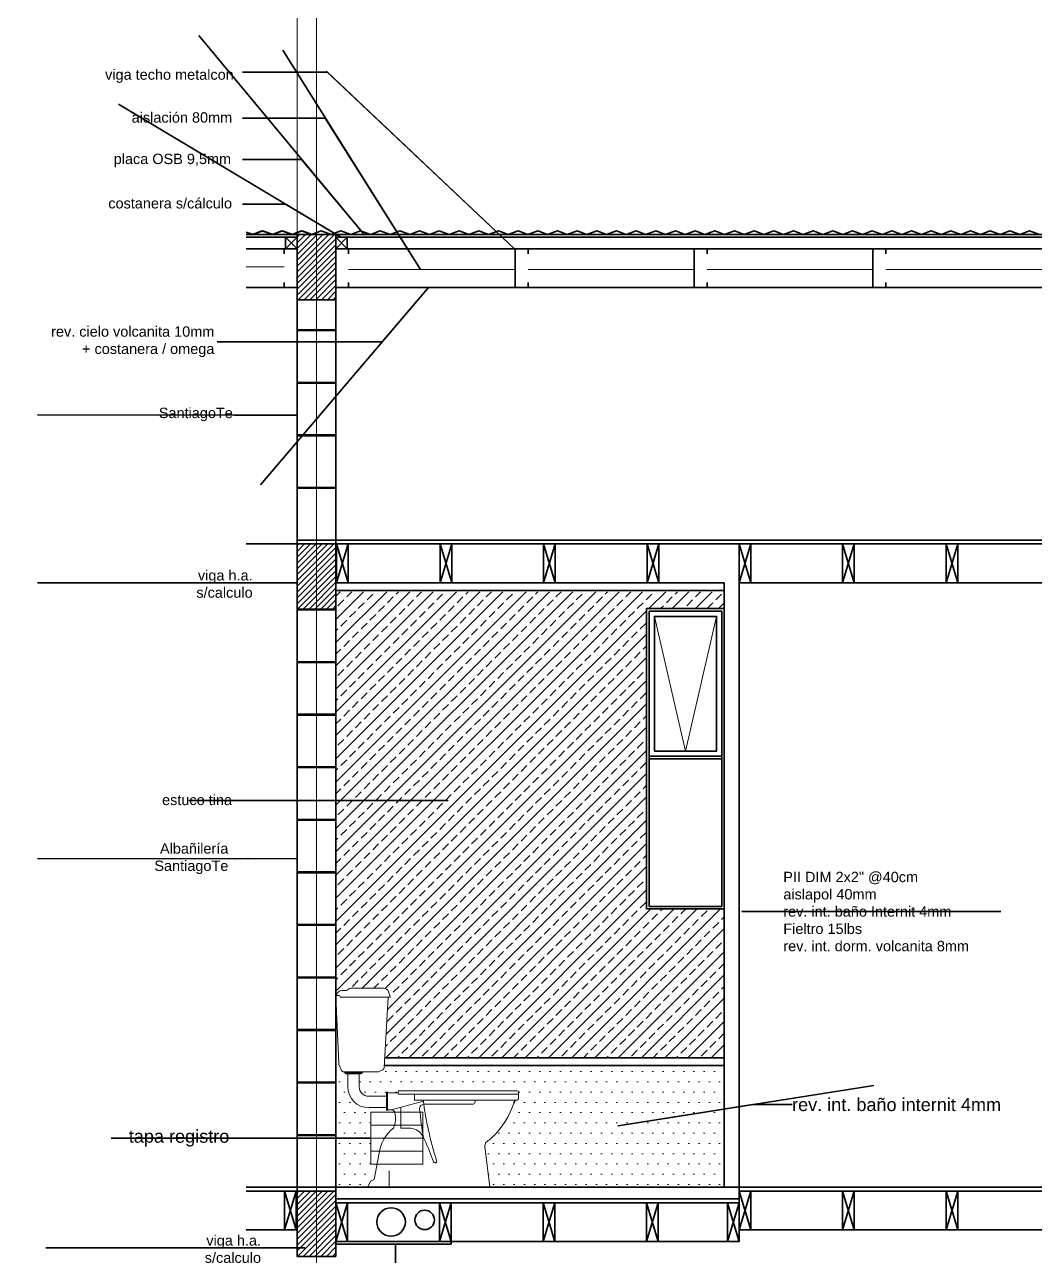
# Model space of a CAD drawing. Header units: metres. Extents: x 45 to 666, y -23 to 325.
# Drawn here: x 158.839 to 162.743, y 93.901 to 98.659 of the extents above; entities that cross this region are included whole.
import ezdxf

# ---------------------------------------------------------------- set-up
doc = ezdxf.new("R2010")
doc.units = ezdxf.units.M
doc.header["$LTSCALE"] = 5
doc.header["$MEASUREMENT"] = 0
doc.linetypes.add('HIDDEN', pattern=[0.375, 0.25, -0.125])
doc.layers.get('0').update_dxf_attribs({"color": 30})
for name, color, linetype, lineweight in [('A-ANNO-NOTE', 7, 'Continuous', 35), ('A-ANNO-SYMB', 3, 'Continuous', 18), ('A-ELEV-MBE1', 7, 'Continuous', 35), ('A-ELEV-PATT', 8, 'Continuous', 18), ('A-FLOR-OVHD', 3, 'HIDDEN', 18), ('A-FURN', 8, 'Continuous', 18), ('A-WALL-BATT', 8, 'BATTING', 18), ('A-WALL-FULL', 7, 'Continuous', 35), ('A-WALL-FULL-EXTR', 7, 'Continuous', 35)]:
    doc.layers.add(name, color=color, linetype=linetype, lineweight=lineweight)
doc.styles.add('E-ARIAL', font='arial.ttf')
doc.styles.add('E-ROMANS', font='romans.shx', dxfattribs={"width": 0.8})
doc.linetypes.add('BATTING', pattern='A,0.0001,-0.1,[134,ltypeshp.shx,S=0.1,R=0,X=-0.1,Y=0],-0.2,[134,ltypeshp.shx,S=0.1,R=180,X=0.1,Y=0],-0.1', length=0.4001)
doc.dimstyles.new('E-0200_TICK_12', dxfattribs={"dimscale": 0.001, "dimtxt": 240, "dimasz": 240, "dimexe": 120, "dimexo": 80, "dimgap": 120, "dimtad": 0, "dimzin": 0, "dimdsep": 46, "dimtxsty": 'E-ROMANS', "dimblk": 'OBLIQUE', "dimcen": 120, "dimclrd": 256, "dimclre": 256, "dimclrt": 256, "dimadec": 0, "dimazin": 0, "dimtfac": 1, "dimtmove": 1, "dimatfit": 3, "dimldrblk": 'OPEN90', "dimfxl": 1, "dimtfill": 1, "dimtolj": 1, "dimtzin": 0, "dimlwd": -1, "dimarcsym": 0})

# ---------------------------------------------------------------- blocks, each defined once
blk = doc.blocks.new('_Oblique')
at = {"color": 0, "linetype": 'ByBlock', "lineweight": -2}
blk.add_line((-0.5, -0.5), (0.5, 0.5), dxfattribs=at)
blk = doc.blocks.new('WC-ELEV-LAT-DESCARGA MURO')
for p, q in [((0.1838, 0.7687), (0.0561, 0.7687)), ((0.0106, 0.4776), (0, 0.7385)), ((0.0062, 0.7503), (0.001, 0.7422)), ((0.0019, 0.7407), (0.0121, 0.7407)), ((0.002, 0.7406), (0.01, 0.7406)), ((0.0128, 0.7406), (0.01, 0.7406)), ((0.0161, 0.7367), (0.0161, 0.7347)), ((0.0171, 0.7337), (0.0237, 0.7337)), ((0.0355, 0.7597), (0.0231, 0.7597)), ((0.2087, 0.7337), (0.0237, 0.7337)), ((0.1861, 0.4623), (0.2016, 0.7337)), ((0.2096, 0.735), (0.2027, 0.7551)), ((0.0107, 0.4756), (0.0107, 0.4756)), ((0.022, 0.4514), (0.0115, 0.4738)), ((0.1044, 0.4454), (0.031, 0.4454)), ((0.0462, 0.4456), (0.0311, 0.4456)), ((0.1007, 0.4417), (0.0347, 0.4417)), ((0.0357, 0.4454), (0.0997, 0.4454)), ((0.097, 0.438), (0.0384, 0.438)), ((0.0457, 0.438), (0.0457, 0.3881)), ((0.0462, 0.4456), (0.1102, 0.4456)), ((0.0897, 0.438), (0.0897, 0.3881)), ((0.1102, 0.4456), (0.1622, 0.4456)), ((0.1669, 0.4467), (0.1807, 0.454)), ((0.1264, 0.3514), (0.195, 0.3514)), ((0.195, 0.2995), (0.195, 0.3645)), ((0.1975, 0.367), (0.1985, 0.367)), ((0.1995, 0.2972), (0.1995, 0.3668)), ((0.1995, 0.3668), (0.2058, 0.3642)), ((0.205, 0.3645), (0.2402, 0.3645)), ((0.2402, 0.369), (0.2402, 0.363)), ((0.7, 0.372), (0.2432, 0.372)), ((0.705, 0.36), (0.2432, 0.36)), ((0.3034, 0.3364), (0.3034, 0.36)), ((0.6972, 0.3364), (0.3034, 0.3364)), ((0.5371, 0.3364), (0.5371, 0.3289)), ((0.7008, 0.337), (0.6972, 0.3364)), ((0.705, 0.3419), (0.705, 0.367)), ((0.1264, 0.3074), (0.195, 0.3074)), ((0.1975, 0.297), (0.1985, 0.297)), ((0.1995, 0.2972), (0.2012, 0.2979)), ((0.2012, 0.2979), (0.2022, 0.2986)), ((0.2134, 0.2996), (0.205, 0.2996)), ((0.3377, 0.3327), (0.2134, 0.2996)), ((0.25, 0.2286), (0.25, 0.3094)), ((0.3398, 0.3214), (0.3329, 0.3189)), ((0.5296, 0.3214), (0.3398, 0.3214)), ((0.2823, 0.2286), (0.25, 0.2286)), ((0.575, 0.1576), (0.595, 0)), ((0.1474, 0.0293), (0.1664, 0.132)), ((0.3886, 0.1036), (0.3885, 0.1038)), ((0.1318, 0.02), (0.1224, 0)), ((0.1224, 0), (0.595, 0)), ((0.1474, 0.0293), (0.1371, 0.025))]:
    blk.add_line(p, q)
blk.add_lwpolyline([(0.205, 0), (0.205, 0.0639)])
for centre, radius, start, end in [((0.0355, 0.7797), 0.02, 270, 317.2679), ((0.0561, 0.7607), 0.008, 90, 137.2679), ((0.1838, 0.7487), 0.02, 18.9246, 90), ((0.0231, 0.7397), 0.02, 90, 147.7244), ((0.0121, 0.7367), 0.004, 0, 90), ((0.0171, 0.7347), 0.001, 180, 270), ((0.2087, 0.7347), 0.001, 270, 18.9246), ((0.0206, 0.478), 0.01, 182.3294, 205.0169), ((0.0311, 0.4556), 0.01, 205.0169, 270), ((0.0347, 0.4454), 0.00367, 180, 270), ((0.0384, 0.4417), 0.00367, 180, 270), ((0.097, 0.4417), 0.00367, 270, 0), ((0.1007, 0.4454), 0.00367, 270, 0), ((0.1622, 0.4556), 0.01, 270, 297.5822), ((0.1761, 0.4628), 0.01, 297.5822, 356.7358), ((0.1264, 0.3881), 0.0807, 180, 270), ((0.1264, 0.3881), 0.0367, 180, 270), ((0.1975, 0.3645), 0.0025, 90, 180), ((0.1985, 0.3645), 0.0025, 67.3711, 90), ((0.2432, 0.369), 0.003, 90, 180), ((0.2432, 0.363), 0.003, 180, 270), ((1.672, 0.5095), 1.3461, 187.3898, 197.5434), ((0.7019, 0.3207), 0.0163, 106.8545, 132.716), ((0.7, 0.367), 0.005, 0, 90), ((0.7, 0.3419), 0.005, 279.1205, 0), ((0.1975, 0.2995), 0.0025, 180, 270), ((0.1985, 0.2995), 0.0025, 270, 292.6289), ((0.2052, 0.2946), 0.005, 91.8305, 126.4939), ((0.2134, 0.2846), 0.015, 15.5762, 90), ((0.1312, 0.2673), 0.099, 336.6116, 12.4493), ((0.3379, 0.3048), 0.015, 109.5576, 191.3062), ((2.1774, 0.4929), 1.8639, 185.883, 189.2763), ((0.5296, 0.3289), 0.0075, 270, 0), ((0.3851, 0.4236), 0.3177, 312.9227, 342.3974), ((0.6976, 0.3254), 0.01, 132.716, 167.5218), ((0.3078, 0.1142), 0.1425, 127.0148, 172.8248), ((0.2823, 0.1686), 0.06, 34.3973, 90), ((0.2533, 0.1487), 0.0951, 19.1766, 34.3973), ((0.5141, 0.2799), 0.1246, 303.995, 314.4783), ((-0.3452, -0.1555), 0.7657, 19.3388, 25.9829), ((0.595, 0.16), 0.02, 123.995, 177.2374), ((0.607, 0.1594), 0.0321, 177.2374, 183.2926), ((0.3834, 0.1), 0.00635, 197.4967, 35.0481), ((0.1408, 0.0158), 0.01, 112.1905, 154.9463)]:
    blk.add_arc(centre, radius, start, end)

msp = doc.modelspace()

# ---------------------------------------------------------------- hatches: boundary and pattern name
at = {"layer": 'A-ELEV-PATT'}
h = msp.add_hatch(dxfattribs=at)
h.set_pattern_fill('LINE', color=256, scale=0.005, angle=405, style=0)
h.set_pattern_definition([(45, (33.104135, 25.314215), (-0.0112253202, 0.0112253202), [])])
h.paths.add_polyline_path([(159.8915, 97.596), (159.9665, 97.596), (159.9665, 97.848), (159.8915, 97.848)])
h.paths.add_polyline_path([(159.9665, 97.596), (160.0415, 97.596), (160.0415, 97.848), (159.9665, 97.848)])
h = msp.add_hatch(dxfattribs=at)
h.set_pattern_fill('LINE', color=256, scale=0.005, angle=405, style=0)
h.set_pattern_definition([(45, (33.104135, 24.167215), (-0.0112253202, 0.0112253202), [])])
h.paths.add_polyline_path([(160.0415, 96.653), (159.9665, 96.653), (159.9665, 96.401), (160.0415, 96.401)])
h.paths.add_polyline_path([(159.9665, 96.653), (159.8915, 96.653), (159.8915, 96.401), (159.9665, 96.401)])
h = msp.add_hatch(dxfattribs=at)
h.set_pattern_fill('BRASS', color=256, scale=0.01, angle=45, style=0)
h.set_pattern_definition([(45, (4.5, 0), (-0.04490128, 0.04490128), []), (45, (4.47755, 0.02245), (-0.04490128, 0.04490128), [0.03175, -0.015875])])
h.paths.add_polyline_path([(161.2415, 96.403), (161.5415, 96.403), (161.5415, 96.468), (160.0415, 96.468), (160.0415, 96.401), (160.0415, 94.9086), (160.0416, 94.9086), (160.0477, 94.9183, -0.257335), (160.0646, 94.9276), (160.077, 94.9276, 0.209131), (160.0917, 94.9341, 0.000085), (160.0917, 94.9341, -0.20922), (160.0976, 94.9366), (160.2253, 94.9366, -0.320465), (160.2442, 94.9231), (160.2516, 94.9016), (160.2503, 94.9016, -0.027473), (160.2502, 94.9016), (160.2431, 94.9016), (160.2298, 94.668), (161.5415, 94.668), (161.5415, 95.243), (161.2415, 95.243)])
h = msp.add_hatch(dxfattribs=at)
h.set_pattern_fill('DOTS', color=256, scale=0.025, style=0)
h.set_pattern_definition([(0, (4.5, 0), (0.01984375, 0.0396875), [0, -0.0396875])])
h.paths.add_polyline_path([(161.5415, 94.638), (160.2281, 94.638), (160.2276, 94.6302, -0.263995), (160.2223, 94.622), (160.2062, 94.6136), (160.1517, 94.6136), (160.1413, 94.6136), (160.1413, 94.6133), (160.0773, 94.6133), (160.0773, 94.6136), (160.0726, 94.6136, -0.291393), (160.0635, 94.6193), (160.0522, 94.6436), (160.0415, 94.9065), (160.0415, 94.168), (160.164, 94.168), (160.1733, 94.188, -0.188752), (160.1786, 94.193), (160.189, 94.1972), (160.2001, 94.2574), (160.1765, 94.2574), (160.1765, 94.4574), (160.2691, 94.4574, 0.321444), (160.2549, 94.4676), (160.2465, 94.4676, 0.266339), (160.2423, 94.465), (160.2365, 94.465), (160.2365, 94.4754), (160.1679, 94.4754, -0.414214), (160.0873, 94.5561), (160.0873, 94.606), (160.0799, 94.606, -0.418464), (160.0763, 94.6097, 0.418464), (160.0799, 94.606), (160.1386, 94.606, 0.418464), (160.1423, 94.6097, -0.418464), (160.1386, 94.606), (160.1313, 94.606), (160.1313, 94.5561, 0.414215), (160.1679, 94.5194, -0.000001), (160.1679, 94.5194), (160.2365, 94.5194), (160.2365, 94.535), (160.241, 94.535), (160.241, 94.5348), (160.2466, 94.5325), (160.2817, 94.5325), (160.2817, 94.54), (160.7415, 94.54, -0.414214), (160.7465, 94.535), (160.7465, 94.5099, -0.368322), (160.7423, 94.5049), (160.7388, 94.5044, 0.113328), (160.7324, 94.5007, 0.108934), (160.7299, 94.4972, -0.130708), (160.643, 94.359, -0.045774), (160.6253, 94.3446, 0.236582), (160.6165, 94.329, 0.026429), (160.6166, 94.3256), (160.6365, 94.168), (161.5415, 94.168)])
h = msp.add_hatch(dxfattribs=at)
h.set_pattern_fill('LINE', color=256, scale=0.005, angle=405, style=0)
h.set_pattern_definition([(45, (33.104135, 21.667215), (-0.0112253202, 0.0112253202), [])])
h.paths.add_polyline_path([(159.9665, 94.153), (159.8915, 94.153), (159.8915, 93.901), (159.9665, 93.901)])
h.paths.add_polyline_path([(160.0415, 94.153), (159.9665, 94.153), (159.9665, 93.901), (160.0415, 93.901)])

# ---------------------------------------------------------------- linework, layer by layer
at = {"layer": 'A-ANNO-SYMB', "ltscale": 2}
for points in [[(159.9665, 100.8557), (159.9665, 89.4143)], [(159.9665, 100.8557), (159.9665, 89.4143)], [(159.9665, 100.8557), (159.9665, 92.5593)], [(159.9665, 100.8557), (159.9665, 92.3563)], [(159.9665, 100.8557), (159.9665, 92.5593)]]:
    msp.add_lwpolyline(points, dxfattribs=at)
at = {"layer": 'A-ELEV-MBE1'}
for p, q in [((159.8465, 97.838), (159.6948, 97.838)), ((162.809, 97.838), (160.0845, 97.838)), ((159.8415, 97.793), (159.6948, 97.793)), ((160.7342, 97.793), (160.0897, 97.793)), ((161.4248, 97.793), (160.7843, 97.793)), ((162.1154, 97.793), (161.475, 97.793)), ((162.804, 97.793), (162.1407, 97.793)), ((159.8415, 97.643), (159.6948, 97.643)), ((160.7342, 97.643), (160.0897, 97.643)), ((161.4248, 97.643), (160.7843, 97.643)), ((162.1154, 97.643), (161.475, 97.643)), ((162.804, 97.643), (162.1654, 97.643)), ((159.8915, 96.653), (159.6948, 96.653)), ((161.6435, 96.503), (161.9985, 96.503)), ((162.0435, 96.503), (162.3985, 96.503)), ((162.4435, 96.503), (162.7985, 96.503)), ((161.2415, 95.243), (161.2415, 96.403)), ((161.2415, 96.403), (161.5415, 96.403)), ((161.5315, 95.833), (161.2515, 95.833)), ((161.5315, 95.823), (161.2515, 95.823)), ((161.5415, 95.243), (161.2415, 95.243)), ((161.5415, 94.638), (160.2281, 94.638)), ((161.5415, 94.668), (160.2298, 94.668)), ((159.6948, 94.003), (159.8432, 94.003)), ((161.6435, 94.003), (161.9985, 94.003)), ((162.0435, 94.003), (162.3985, 94.003)), ((162.4435, 94.003), (162.7985, 94.003)), ((160.8415, 93.958), (160.4865, 93.958)), ((161.2415, 93.958), (160.8865, 93.958)), ((161.5535, 93.958), (161.2865, 93.958))]:
    msp.add_line(p, q, dxfattribs=at)
for points in [[(159.6948, 97.848), (159.8915, 97.848)], [(159.8915, 97.793), (159.8465, 97.838)], [(159.8465, 97.793), (159.8915, 97.838)], [(160.0415, 97.848), (163.7915, 97.848)], [(160.0845, 97.793), (160.0415, 97.838)], [(160.0415, 97.793), (160.0845, 97.838)]]:
    msp.add_lwpolyline(points, dxfattribs=at)
for points in [[(161.2515, 95.253), (161.2515, 96.393), (161.5315, 96.393), (161.5315, 95.253)], [(161.2715, 95.853), (161.5115, 95.853), (161.5115, 96.373), (161.2715, 96.373)]]:
    msp.add_lwpolyline(points, close=True, dxfattribs=at)
at = {"layer": 'A-FLOR-OVHD'}
for p, q in [((160.1765, 94.4574), (160.1765, 94.2574)), ((160.3765, 94.4574), (160.1765, 94.4574)), ((160.3765, 94.2574), (160.3765, 94.4574)), ((160.3765, 94.4074), (160.1765, 94.4074)), ((160.3765, 94.3574), (160.1765, 94.3574)), ((160.3765, 94.3074), (160.1765, 94.3074)), ((160.1765, 94.2574), (160.3765, 94.2574))]:
    msp.add_line(p, q, dxfattribs=at)
for points in [[(159.8915, 97.848), (159.8915, 99.653)], [(161.2715, 96.373), (161.3915, 95.853), (161.5115, 96.373)]]:
    msp.add_lwpolyline(points, dxfattribs=at)
at = {"layer": 'A-WALL-BATT', "ltscale": 0.018}
for p, q in [((159.8414, 97.723), (159.6948, 97.723)), ((160.7342, 97.713), (160.0897, 97.713)), ((161.4248, 97.713), (160.7843, 97.713)), ((162.1154, 97.713), (161.475, 97.713)), ((162.804, 97.713), (162.1653, 97.713))]:
    msp.add_line(p, q, dxfattribs=at)
at = {"layer": 'A-WALL-FULL'}
for points in [[(160.0415, 97.596), (159.8915, 97.596), (159.8915, 97.848), (160.0415, 97.848), (160.0415, 97.596)], [(160.0415, 96.401), (159.8915, 96.401), (159.8915, 96.653), (160.0415, 96.653), (160.0415, 96.401)], [(160.0415, 93.901), (159.8915, 93.901), (159.8915, 94.153), (160.0415, 94.153), (160.0415, 93.901)]]:
    msp.add_lwpolyline(points, dxfattribs=at)
at = {"layer": 'A-WALL-FULL-EXTR'}
for p, q in [((159.8915, 96.653), (159.8915, 97.596)), ((160.0415, 96.653), (160.0415, 97.596)), ((160.0415, 97.48), (159.8915, 97.48)), ((160.0415, 97.477), (159.8915, 97.477)), ((160.0415, 97.277), (159.8915, 97.277)), ((160.0415, 97.274), (159.8915, 97.274)), ((160.0415, 97.074), (159.8915, 97.074)), ((160.0415, 97.071), (159.8915, 97.071)), ((160.0415, 96.871), (159.8915, 96.871)), ((160.0415, 96.868), (159.8915, 96.868)), ((160.0415, 96.668), (159.8915, 96.668)), ((159.8915, 96.668), (160.0415, 96.668)), ((160.0415, 96.668), (164.3915, 96.668)), ((160.0415, 96.653), (164.3915, 96.653)), ((161.5415, 96.503), (160.0415, 96.503)), ((161.5415, 96.503), (161.5415, 94.168)), ((161.5985, 96.503), (161.5985, 94.168)), ((161.5415, 96.473), (160.0415, 96.473)), ((159.8915, 96.437), (159.8915, 94.153)), ((160.0415, 96.398), (159.8915, 96.398)), ((160.0415, 96.437), (160.0415, 94.153)), ((160.0415, 96.198), (159.8915, 96.198)), ((160.0415, 96.195), (159.8915, 96.195)), ((160.0415, 95.995), (159.8915, 95.995)), ((160.0415, 95.992), (159.8915, 95.992)), ((160.0415, 95.792), (159.8915, 95.792)), ((160.0415, 95.789), (159.8915, 95.789)), ((160.0415, 95.589), (159.8915, 95.589)), ((160.0415, 95.586), (159.8915, 95.586)), ((160.0415, 95.386), (159.8915, 95.386)), ((160.0415, 95.383), (159.8915, 95.383)), ((160.0415, 95.183), (159.8915, 95.183)), ((160.0415, 95.18), (159.8915, 95.18)), ((160.0415, 94.98), (159.8915, 94.98)), ((160.0415, 94.977), (159.8915, 94.977)), ((160.0415, 94.777), (159.8915, 94.777)), ((160.0415, 94.774), (159.8915, 94.774)), ((160.0415, 94.574), (159.8915, 94.574)), ((160.0415, 94.571), (159.8915, 94.571)), ((160.0415, 94.371), (159.8915, 94.371)), ((160.0415, 94.368), (159.8915, 94.368)), ((159.6948, 94.168), (159.8915, 94.168)), ((160.0415, 94.168), (159.8915, 94.168)), ((160.0415, 94.168), (164.3915, 94.168)), ((161.5985, 94.153), (161.5985, 94.168)), ((159.6948, 94.153), (159.8915, 94.153)), ((160.0415, 94.123), (161.5985, 94.123)), ((161.5985, 94.153), (164.3915, 94.153)), ((160.0415, 94.108), (161.5985, 94.108)), ((160.4865, 93.948), (160.0415, 93.948)), ((160.4415, 93.958), (160.0865, 93.958)), ((160.4865, 93.948), (160.4865, 93.958))]:
    msp.add_line(p, q, dxfattribs=at)
for points in [[(159.6948, 97.8577), (159.7212, 97.848), (159.7592, 97.862), (159.7972, 97.848), (159.8352, 97.862), (159.8732, 97.848), (159.9112, 97.862), (159.9492, 97.848)], [(161.0868, 97.848), (161.0488, 97.862), (161.0108, 97.848), (160.9728, 97.862), (160.9348, 97.848), (160.8968, 97.862), (160.8588, 97.848), (160.8208, 97.862), (160.7828, 97.848), (160.7448, 97.862), (160.7068, 97.848), (160.6688, 97.862), (160.6308, 97.848), (160.5928, 97.862), (160.5548, 97.848), (160.5168, 97.862), (160.4788, 97.848), (160.4408, 97.862), (160.4028, 97.848), (160.3648, 97.862), (160.3268, 97.848), (160.2888, 97.862), (160.2508, 97.848), (160.2128, 97.862), (160.1748, 97.848), (160.1368, 97.862), (160.0988, 97.848), (160.0608, 97.862), (160.0228, 97.848), (159.9848, 97.862), (159.9468, 97.848), (159.9088, 97.862), (159.8708, 97.848), (159.8328, 97.862), (159.7948, 97.848), (159.7568, 97.862), (159.7188, 97.848), (159.6948, 97.8568)], [(159.8465, 97.793), (159.8915, 97.793), (159.8915, 97.838), (159.8465, 97.838), (159.8465, 97.793)], [(160.0415, 97.793), (160.0845, 97.793), (160.0845, 97.838), (160.0415, 97.838), (160.0415, 97.793)], [(161.0108, 97.848), (161.0488, 97.862), (161.0868, 97.848), (161.1248, 97.862), (161.1628, 97.848), (161.2008, 97.862), (161.2388, 97.848), (161.2768, 97.862), (161.3148, 97.848), (161.3528, 97.862), (161.3908, 97.848), (161.4288, 97.862), (161.4668, 97.848), (161.5048, 97.862), (161.5428, 97.848), (161.5808, 97.862), (161.6188, 97.848), (161.6568, 97.862), (161.6948, 97.848), (161.7328, 97.862), (161.7708, 97.848), (161.8088, 97.862), (161.8468, 97.848), (161.8848, 97.862), (161.9228, 97.848), (161.9608, 97.862), (161.9988, 97.848), (162.0368, 97.862), (162.0748, 97.848), (162.1128, 97.862), (162.1508, 97.848), (162.1888, 97.862), (162.2268, 97.848), (162.2648, 97.862), (162.3028, 97.848), (162.3408, 97.862), (162.3788, 97.848), (162.4168, 97.862), (162.4548, 97.848), (162.4928, 97.862), (162.5308, 97.848), (162.5688, 97.862), (162.6068, 97.848), (162.6448, 97.862), (162.6828, 97.848), (162.7208, 97.862), (162.7588, 97.848)], [(159.8415, 97.663), (159.8415, 97.643), (159.8915, 97.643), (159.8915, 97.793), (159.8415, 97.793), (159.8415, 97.773)], [(160.0895, 97.663), (160.0895, 97.643), (160.0415, 97.643), (160.0415, 97.793), (160.0895, 97.793), (160.0895, 97.773)], [(160.0895, 97.663), (160.0895, 97.643), (160.0415, 97.643), (160.0415, 97.793), (160.0895, 97.793), (160.0895, 97.773)], [(160.7842, 97.663), (160.7842, 97.643), (160.7342, 97.643), (160.7342, 97.793), (160.7842, 97.793), (160.7842, 97.773)], [(161.4748, 97.663), (161.4748, 97.643), (161.4248, 97.643), (161.4248, 97.793), (161.4748, 97.793), (161.4748, 97.773)], [(162.1654, 97.663), (162.1654, 97.643), (162.1154, 97.643), (162.1154, 97.793), (162.1654, 97.793), (162.1654, 97.773)], [(160.0888, 96.653), (160.0438, 96.503)], [(160.0438, 96.653), (160.0888, 96.503)], [(160.4888, 96.653), (160.4438, 96.503)], [(160.4438, 96.653), (160.4888, 96.503)], [(160.8888, 96.653), (160.8438, 96.503)], [(160.8438, 96.653), (160.8888, 96.503)], [(161.2888, 96.653), (161.2438, 96.503)], [(161.2438, 96.653), (161.2888, 96.503)], [(161.6435, 96.653), (161.5985, 96.503)], [(161.5985, 96.653), (161.6435, 96.503)], [(162.0435, 96.653), (161.9985, 96.503)], [(161.9985, 96.653), (162.0435, 96.503)], [(162.4435, 96.653), (162.3985, 96.503)], [(162.3985, 96.653), (162.4435, 96.503)], [(159.8882, 94.153), (159.8432, 94.003)], [(159.8432, 94.153), (159.8882, 94.003)], [(161.6435, 94.153), (161.5985, 94.003)], [(161.5985, 94.153), (161.6435, 94.003)], [(162.0435, 94.153), (161.9985, 94.003)], [(161.9985, 94.153), (162.0435, 94.003)], [(162.4435, 94.153), (162.3985, 94.003)], [(162.3985, 94.153), (162.4435, 94.003)], [(160.0865, 94.108), (160.0415, 93.958)], [(160.0415, 94.108), (160.0865, 93.958)], [(160.4865, 94.108), (160.4415, 93.958)], [(160.4415, 94.108), (160.4865, 93.958)], [(160.8865, 94.108), (160.8415, 93.958)], [(160.8415, 94.108), (160.8865, 93.958)], [(161.2865, 94.108), (161.2415, 93.958)], [(161.2415, 94.108), (161.2865, 93.958)], [(161.5985, 94.108), (161.5535, 93.958)], [(161.5535, 94.108), (161.5985, 93.958)]]:
    msp.add_lwpolyline(points, dxfattribs=at)
for points in [[(160.0438, 96.653), (160.0888, 96.653), (160.0888, 96.503), (160.0438, 96.503)], [(160.4438, 96.653), (160.4888, 96.653), (160.4888, 96.503), (160.4438, 96.503)], [(160.8438, 96.653), (160.8888, 96.653), (160.8888, 96.503), (160.8438, 96.503)], [(161.2438, 96.653), (161.2888, 96.653), (161.2888, 96.503), (161.2438, 96.503)], [(161.5985, 96.653), (161.6435, 96.653), (161.6435, 96.503), (161.5985, 96.503)], [(161.9985, 96.653), (162.0435, 96.653), (162.0435, 96.503), (161.9985, 96.503)], [(162.3985, 96.653), (162.4435, 96.653), (162.4435, 96.503), (162.3985, 96.503)], [(159.8432, 94.153), (159.8882, 94.153), (159.8882, 94.003), (159.8432, 94.003)], [(161.5985, 94.153), (161.6435, 94.153), (161.6435, 94.003), (161.5985, 94.003)], [(161.9985, 94.153), (162.0435, 94.153), (162.0435, 94.003), (161.9985, 94.003)], [(162.3985, 94.153), (162.4435, 94.153), (162.4435, 94.003), (162.3985, 94.003)], [(160.0415, 94.108), (160.0865, 94.108), (160.0865, 93.958), (160.0415, 93.958)], [(160.4415, 94.108), (160.4865, 94.108), (160.4865, 93.958), (160.4415, 93.958)], [(160.8415, 94.108), (160.8865, 94.108), (160.8865, 93.958), (160.8415, 93.958)], [(161.2415, 94.108), (161.2865, 94.108), (161.2865, 93.958), (161.2415, 93.958)], [(161.5535, 94.108), (161.5985, 94.108), (161.5985, 93.958), (161.5535, 93.958)]]:
    msp.add_lwpolyline(points, close=True, dxfattribs=at)
for centre, radius in [((160.2545, 94.0337), 0.055), ((160.3843, 94.0418), 0.0375)]:
    msp.add_circle(centre, radius, dxfattribs=at)

# ---------------------------------------------------------------- block references
at = {"layer": 'A-FURN'}
msp.add_blockref('WC-ELEV-LAT-DESCARGA MURO', (160.0415, 94.168), dxfattribs=at)

# ---------------------------------------------------------------- texts
at = {"layer": 'A-ANNO-NOTE', "style": 'E-ARIAL'}
for s, insert, char_height, attachment_point in [('viga techo metalcon ', (159.6467, 98.4598), 0.04, 6), ('aislación 80mm ', (159.6406, 98.3), 0.04, 6), ('placa OSB 9,5mm ', (159.6364, 98.1341), 0.04, 6), ('costanera s/cálculo ', (159.6403, 97.9685), 0.04, 6), ('rev. cielo volcanita 10mm\\P+ costanera / omega ', (159.5717, 97.4339), 0.04, 6), ('SantiagoTe', (159.6431, 97.1529), 0.04, 6), ('viga h.a.\\Ps/calculo', (159.7196, 96.4981), 0.04, 6), ('estuco tina', (159.6401, 95.6638), 0.04, 6), ('Albañilería \\PSantiagoTe ', (159.6258, 95.4371), 0.04, 6), ('PII DIM 2x2" @40cm\\Paislapol 40mm\\Prev. int. baño Internit 4mm\\PFieltro 15lbs\\Prev. int. dorm. volcanita 8mm', (161.7695, 95.2328), 0.04, 4), ('rev. int. baño internit 4mm', (161.8033, 94.4869), 0.05, 4), ('tapa registro', (159.6296, 94.3574), 0.05, 6), ('viga h.a.\\Ps/calculo', (159.7521, 93.9289), 0.04, 6)]:
    msp.add_mtext(s, dxfattribs=dict(at, insert=insert, char_height=char_height, attachment_point=attachment_point))

# ---------------------------------------------------------------- leaders
at = {"layer": 'A-ANNO-NOTE'}
for points in [[(160.1501, 97.848), (159.909, 98.1384), (159.6806, 98.1384)], [(160.3679, 97.713), (160.0004, 98.298), (159.6806, 98.298)], [(160.7312, 97.793), (160.0084, 98.4746), (159.6806, 98.4746)], [(160.0601, 97.838), (159.847, 97.9655), (159.6806, 97.9655)], [(159.8886, 97.1504), (159.6997, 97.1505), (159.6486, 97.1505)], [(159.8886, 96.503), (159.7711, 96.503), (159.7314, 96.503)], [(159.8886, 95.4371), (159.6997, 95.4372), (159.6486, 95.4371)], [(159.8915, 95.4371), (159.7027, 95.4372), (159.6516, 95.4371)], [(159.9211, 93.9338), (159.8036, 93.9338), (159.7639, 93.9338)]]:
    msp.add_leader(points, dimstyle='E-0200_TICK_12', override={"dimasz": 0.2, "dimtad": 0, "dimldrblk": 'Open90'}, dxfattribs=at)
at = {"layer": 'A-ANNO-NOTE', "annotation_type": 0, "has_hookline": 1}
for points, hookline_direction, text_width in [([(160.3987, 97.643), (160.2206, 97.4339), (159.5822, 97.4339)], 1, 0.6232), ([(159.8915, 97.1504), (159.7027, 97.1505), (159.6516, 97.1505)], 1, 0.281), ([(160.4735, 95.6613), (159.6997, 95.6613), (159.6486, 95.6613)], 1, 0.2658), ([(161.6095, 95.2328), (161.7056, 95.2328), (161.7638, 95.2328)], 0, 0.7101), ([(161.1312, 94.4046), (161.6512, 94.487), (161.8033, 94.487)], 0, 0.7985), ([(160.1736, 94.3574), (159.7817, 94.3574), (159.6296, 94.3574)], 1, 0.3844), ([(160.2711, 93.948), (160.2711, 93.7511), (159.6296, 93.7511)], 1, 0.2822)]:
    msp.add_leader(points, dimstyle='E-0200_TICK_12', override={"dimasz": 0.2, "dimtad": 0, "dimldrblk": 'Open90'}, dxfattribs=dict(at, hookline_direction=hookline_direction, text_width=text_width))

doc.saveas('drawing.dxf')
